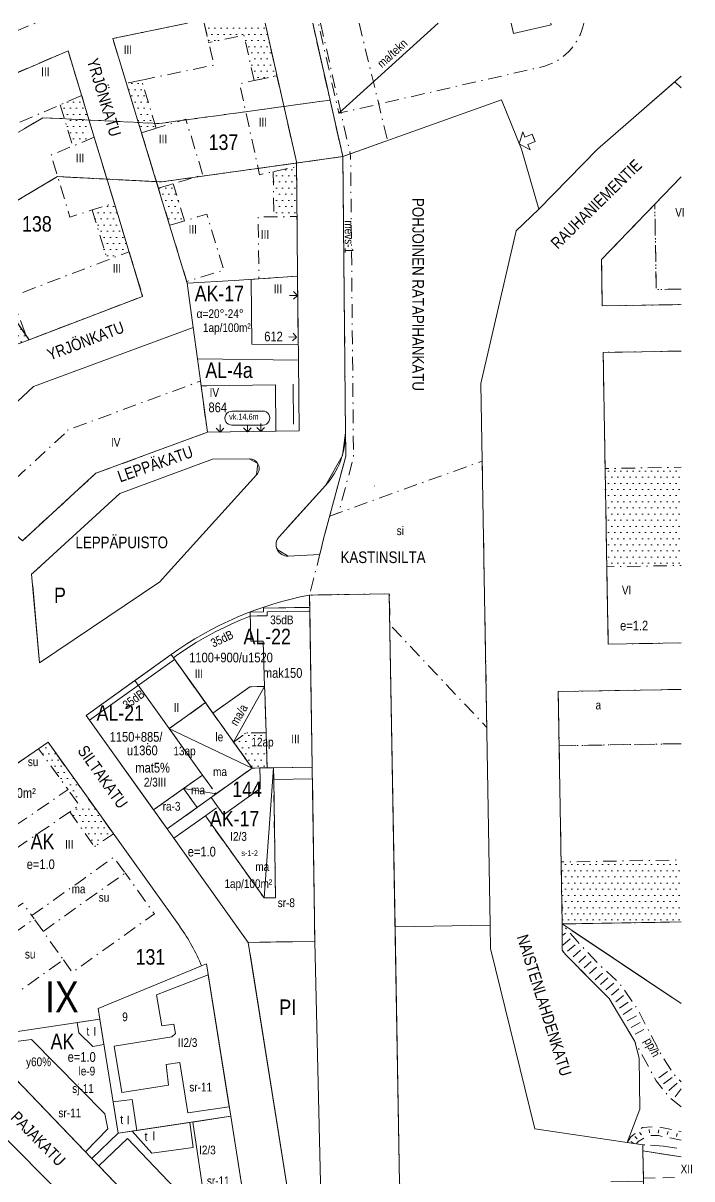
# Model space of a CAD drawing. Header units: metres. Extents: x 24485995 to 24488038, y 6819999 to 6822001.
# Drawn here: x 24487830.1 to 24488002.7, y 6821701.7 to 6822000 of the extents above; entities that cross this region are included whole.
import ezdxf

# ---------------------------------------------------------------- set-up
doc = ezdxf.new("R2010")
doc.units = ezdxf.units.M
for name, pattern in [('k10020', [0]), ('k10040', [10.3, 3.5, -1.5, 0.3, -1.5, 3.5]), ('k10050', [8, 3, -2, 3]), ('K10271', [0]), ('k10400', [0]), ('K10430', [0]), ('k10630.1', [0]), ('k10li0', [0]), ('k10rt0', [0]), ('k10vi1', [0])]:
    doc.linetypes.add(name, pattern=pattern)
for name, color, linetype, lineweight in [('AK_AsemakaavaTeksti_Kadun_puistonnimi', 7, 'Continuous', 0), ('AK_AsemakaavaTeksti_Kaupunginosan_nimi', 7, 'Continuous', 0), ('AK_AsemakaavaTeksti_Korttelinumero', 7, 'Continuous', 0), ('AK_AsemakaavaViiva_Kaupunginosan_raja', 7, 'Continuous', 0), ('AK_Kaavamerkinta_Kayttotarkoitusalue', 7, 'Continuous', 0), ('AK_KayttotarkoitusSymboliViiva_Liikennealueen_kuvio', 12, 'Continuous', 0), ('AK_KayttotarkoitusSymboliViiva_Rautatiealueen_kuvio', 14, 'Continuous', 0), ('AK_KayttotarkoitusSymboliViiva_Virkistysalueen_kuvio_murtoviiva', 7, 'Continuous', 0), ('AK_KayttotarkoitusViiva', 7, 'Continuous', 0), ('AK_LiikennointiSymboli_Ajoneuvoliittyma', 7, 'Continuous', 0), ('AK_LiikennointiTeksti_Autopaikkamerkinta_m2', 7, 'Continuous', 0), ('AK_LiikennointiViiva_Ajoneuvoliittymakielto', 7, 'Continuous', 0), ('AK_LiikennointiViiva_Polkuviivoitus', 7, 'Continuous', 0), ('AK_MaanalainenkViiva_Alueenosan_raja', 132, 'Continuous', 0), ('AK_MaanalainenkViiva_Liikennealueen_kuvio', 132, 'Continuous', 0), ('AK_MaanalainenkViiva_Ohj_Alueenosan_raja', 132, 'Continuous', 0), ('AK_MuuAsemakaavaTeksti_Alueenosan_kayttotarkoitus', 7, 'Continuous', 0), ('AK_MuuAsemakaavaTeksti_Erityismaarays', 7, 'Continuous', 0), ('AK_MuuAsemakaavaViiva_alueenosan_raja', 7, 'Continuous', 0), ('AK_MuuAsemakaavaViiva_Ohj_alueenosan_raja', 7, 'Continuous', 0), ('AK_Poistettava_merkintä', 7, 'Continuous', 0), ('AK_RakennusalaTeksti_Kerrosala_tai_luku', 7, 'Continuous', 0), ('AK_RakennusalaTeksti_Rakennusoikeus', 7, 'Continuous', 0), ('AK_RakennusalaTeksti_Tehokkuusluku', 7, 'Continuous', 0), ('AK_RakennusalaViiva_Maanalaisen_tilan_viiva', 7, 'Continuous', 0), ('AK_RakennusalaViiva_Rakennusalan_raja__I_', 7, 'Continuous', 0), ('AK_RakentaminenSymboli_Rajaan_kiinni_nuoli', 7, 'Continuous', 0), ('AK_RakentaminenTeksti_Kattokaltevuus', 7, 'Continuous', 0), ('AK_RakentaminenTeksti_Korkeusmerkinta', 7, 'Continuous', 0), ('AK_RakentaminenTeksti_Korkeusmerkinta_ja_soikio_ja_nuoli', 7, 'Continuous', 0), ('AK_RakentaminenViiva_dB_yms_aaltoviiva', 7, 'Continuous', 0), ('AK_Tontti_Sitova', 7, 'Continuous', 0), ('AK_Tonttinumero', 7, 'Continuous', 0), ('AK_YmparistoAlue_Istutettava_alue', 7, 'Continuous', 0), ('AK_YmparistoViiva_Istutettava_puurivi', 7, 'Continuous', 0)]:
    doc.layers.add(name, color=color, linetype=linetype, lineweight=lineweight)
doc.styles.add('ArialNarrow', font='ARIALN.TTF')

# ---------------------------------------------------------------- blocks, each defined once
blk = doc.blocks.new('K10620')
at = {"layer": 'AK_LiikennointiSymboli_Ajoneuvoliittyma', "color": 7, "linetype": 'Continuous', "lineweight": 13, "extrusion": (0, 0, -1), "flags": 128}
blk.add_lwpolyline([(0, 4), (-1, 4), (-1, 2), (-2.5, 2), (0, 0), (2.5, 2)], dxfattribs=at)
at = {"layer": 'AK_LiikennointiSymboli_Ajoneuvoliittyma', "color": 7, "linetype": 'Continuous', "lineweight": 13, "flags": 128}
for points in [[(0, 4), (-1, 4), (-1, 2), (-2.5, 2)], [(0, 0), (2.5, 2), (1, 2), (1, 4), (-1, 4), (-1, 2), (-2.5, 2), (0, 0)]]:
    blk.add_lwpolyline(points, dxfattribs=at)
blk = doc.blocks.new('NUOLI1')
at = {"layer": 'AK_RakentaminenSymboli_Rajaan_kiinni_nuoli', "color": 7, "linetype": 'Continuous', "lineweight": 0}
for p, q in [((0, 0), (-1, 1)), ((0, 2), (0, 0)), ((0, 0), (1, 1))]:
    blk.add_line(p, q, dxfattribs=at)

msp = doc.modelspace()

# ---------------------------------------------------------------- hatches: boundary and pattern name
at = {"layer": 'AK_YmparistoAlue_Istutettava_alue', "linetype": 'Continuous', "lineweight": 0}
h = msp.add_hatch(dxfattribs=at)
h.set_pattern_fill('DOTS', style=0)
h.paths.add_polyline_path([(24487824.25, 6822000), (24487824.95, 6821998.41), (24487825.06, 6821998.34), (24487825.18, 6821998.27), (24487825.28, 6821998.2), (24487825.4, 6821998.14), (24487825.51, 6821998.08), (24487825.64, 6821998.02), (24487825.75, 6821997.97), (24487825.88, 6821997.93), (24487826, 6821997.89), (24487826.13, 6821997.85), (24487826.26, 6821997.81), (24487826.38, 6821997.78), (24487826.51, 6821997.76), (24487826.64, 6821997.74), (24487826.77, 6821997.72), (24487826.9, 6821997.71), (24487827.03, 6821997.71), (24487827.16, 6821997.71), (24487827.3, 6821997.71), (24487827.43, 6821997.72), (24487827.55, 6821997.73), (24487827.68, 6821997.74), (24487827.82, 6821997.76), (24487827.94, 6821997.79), (24487828.07, 6821997.82), (24487828.2, 6821997.85), (24487828.32, 6821997.89), (24487833.27, 6822000)], flags=0)
h = msp.add_hatch(dxfattribs=at)
h.set_pattern_fill('DOTS', style=0)
h.paths.add_polyline_path([(24487892.57, 6822000), (24487876.9, 6822000), (24487878.03, 6821995), (24487883.44, 6821996.12), (24487887.13, 6821996.88), (24487889.78, 6821985.15), (24487895.64, 6821986.43), (24487893, 6821998.09)], flags=0)
h = msp.add_hatch(dxfattribs=at)
h.set_pattern_fill('DOTS', style=0)
h.paths.add_polyline_path([(24487860.72, 6821985.3), (24487856.78, 6821984.49), (24487859.64, 6821975.07), (24487860.67, 6821971.73), (24487862.08, 6821972.15), (24487864.5, 6821972.88), (24487863.47, 6821976.23)], flags=0)
h = msp.add_hatch(dxfattribs=at)
h.set_pattern_fill('DOTS', style=0)
h.paths.add_polyline_path([(24487840.74, 6821975.42), (24487842.73, 6821968.83), (24487842.91, 6821968.25), (24487848.48, 6821970.56), (24487845.24, 6821981.28), (24487839.69, 6821978.91)], flags=0)
h = msp.add_hatch(dxfattribs=at)
h.set_pattern_fill('DOTS', style=0)
h.paths.add_polyline_path([(24487894.76, 6821956.06), (24487894.81, 6821950.15), (24487894.81, 6821950.02), (24487900.81, 6821950.05), (24487900.81, 6821950.21), (24487900.75, 6821956.11), (24487900.69, 6821962.96), (24487894.91, 6821961.7), (24487894.7, 6821961.65)], flags=0)
h = msp.add_hatch(dxfattribs=at)
h.set_pattern_fill('DOTS', style=0)
h.paths.add_polyline_path([(24487866.11, 6821953.81), (24487867.95, 6821947.8), (24487869.31, 6821948.22), (24487871.77, 6821948.96), (24487869.94, 6821954.97), (24487868.86, 6821958.53), (24487866.42, 6821957.79), (24487865.03, 6821957.37)], flags=0)
h = msp.add_hatch(dxfattribs=at)
h.set_pattern_fill('DOTS', style=0)
h.paths.add_polyline_path([(24487854.55, 6821950.61), (24487853.65, 6821953.57), (24487847.93, 6821951.75), (24487848.81, 6821948.86), (24487851.74, 6821939.23), (24487851.87, 6821938.82), (24487857.49, 6821940.97)], flags=0)
h = msp.add_hatch(dxfattribs=at)
h.set_pattern_fill('DOTS', style=0)
h.paths.add_polyline_path([(24487812.04, 6821932.55), (24487813.07, 6821933.3), (24487819.41, 6821935.93), (24487821.76, 6821932.53), (24487823.6, 6821929.88), (24487824.62, 6821928.41), (24487830.91, 6821919.32), (24487827.09, 6821929.35), (24487827.37, 6821929.46), (24487829.43, 6821930.25), (24487825.88, 6821935.37), (24487823.52, 6821938.77), (24487822.66, 6821940.03), (24487821.76, 6821939.65), (24487817.99, 6821938.04), (24487817.12, 6821939.98), (24487805.76, 6821934.22), (24487807.02, 6821932.4), (24487803.08, 6821929.67), (24487804.7, 6821927.34), (24487810.7, 6821918.73), (24487813, 6821921.02), (24487821.27, 6821912.32), (24487813.92, 6821922.87), (24487808.8, 6821930.2)], flags=0)
h = msp.add_hatch(dxfattribs=at)
h.set_pattern_fill('DOTS', style=0)
h.paths.add_polyline_path([(24487822.9, 6821923.86), (24487827.8, 6821916.78), (24487831.65, 6821918.25), (24487830.91, 6821919.32), (24487824.62, 6821928.41), (24487823.6, 6821929.88)], flags=0)
h = msp.add_hatch(dxfattribs=at)
h.set_pattern_fill('DOTS', style=0)
h.paths.add_polyline_path([(24488000, 6821885.35), (24487980.36, 6821885.01), (24487980.71, 6821864.38), (24487980.8, 6821859.68), (24488000, 6821860.01)], flags=0)
h = msp.add_hatch(dxfattribs=at)
h.set_pattern_fill('DOTS', style=0)
h.paths.add_polyline_path([(24487889.9, 6821807.72), (24487891.26, 6821807.74), (24487892.76, 6821807.76), (24487893.09, 6821807.77), (24487892.82, 6821816.76), (24487887.71, 6821816.83), (24487884.45, 6821814.43), (24487889.26, 6821807.71)], flags=0)
h = msp.add_hatch(dxfattribs=at)
h.set_pattern_fill('DOTS', style=0)
h.paths.add_polyline_path([(24487844.63, 6821798.07), (24487842.15, 6821796.38), (24487848.56, 6821787.44), (24487850.83, 6821788.99), (24487853.43, 6821790.76), (24487847.03, 6821799.71), (24487844.13, 6821803.78), (24487836.56, 6821814.36), (24487834.13, 6821812.7), (24487841.71, 6821802.13), (24487843.98, 6821798.98)], flags=0)
h = msp.add_hatch(dxfattribs=at)
h.set_pattern_fill('DOTS', style=0)
h.paths.add_polyline_path([(24488000, 6821784), (24487969.01, 6821783.46), (24487969.29, 6821767.47), (24488000, 6821768)], flags=0)

# ---------------------------------------------------------------- linework, layer by layer
at = {"layer": 'AK_AsemakaavaViiva_Kaupunginosan_raja', "linetype": 'k10020', "lineweight": 9, "flags": 128}
for points in [[(24487963.24, 6821952), (24487978.4, 6821967.46), (24487998.35, 6821984.88), (24488000, 6821986.32)], [(24487926.14, 6821766.72), (24487950.7, 6821767.15), (24487948.28, 6821906.95), (24487957.37, 6821946.39), (24487963.24, 6821952)], [(24488000, 6821768), (24487969.29, 6821767.47)], [(24487905.38, 6821766.36), (24487905.43, 6821762.95)], [(24487907.22, 6821686.11), (24487905.43, 6821762.95)], [(24487855.42, 6821681.95), (24487821.77, 6821715.95)]]:
    msp.add_lwpolyline(points, dxfattribs=at)
at = {"layer": 'AK_AsemakaavaViiva_Kaupunginosan_raja', "linetype": 'k10020', "lineweight": 9, "elevation": 0, "flags": 128}
msp.add_lwpolyline([(24488000, 6821983.29), (24487998.35, 6821984.88)], dxfattribs=at)
at = {"layer": 'AK_KayttotarkoitusSymboliViiva_Liikennealueen_kuvio', "linetype": 'k10li0', "lineweight": 9, "flags": 128}
for points in [[(24487904.87, 6822000), (24487912.66, 6821965.55), (24487953.6, 6821980.17), (24487958.77, 6821967.43), (24487963.24, 6821952)], [(24487963.24, 6821952), (24487978.4, 6821967.46), (24487988.38, 6821976.17), (24488000, 6821986.32)]]:
    msp.add_lwpolyline(points, dxfattribs=at)
at = {"layer": 'AK_KayttotarkoitusSymboliViiva_Rautatiealueen_kuvio', "linetype": 'k10rt0', "lineweight": 9, "flags": 128}
msp.add_lwpolyline([(24487924.65, 6821852.72), (24487904.08, 6821852.36), (24487904.75, 6821807.94), (24487905.43, 6821762.95), (24487907.22, 6821686.11), (24487913.98, 6821671.39), (24487914.74, 6821645.33), (24487910.69, 6821634.89), (24487910.5, 6821632.81), (24487910.2, 6821627.33), (24487899.47, 6821621.94), (24487897.49, 6821624.77), (24487893.47, 6821630.7), (24487884.76, 6821641.68), (24487880.29, 6821647.16), (24487879.18, 6821648.21), (24487876.71, 6821650.24), (24487873.05, 6821653.85), (24487855.42, 6821681.95), (24487821.77, 6821715.95), (24487818.53, 6821719.23), (24487799.77, 6821735.35), (24487767.87, 6821767.05), (24487755.21, 6821781.92), (24487754.16, 6821783.16), (24487739.41, 6821800.47), (24487696.35, 6821848.58), (24487683.58, 6821858.14), (24487654.74, 6821879.75), (24487650.71, 6821881.86), (24487621.02, 6821897.37), (24487600.39, 6821873.18), (24487598.11, 6821864.48), (24487613.69, 6821859.04), (24487616.27, 6821858.14), (24487640.07, 6821849.84), (24487682.44, 6821818.05), (24487715.8, 6821790.93), (24487738.08, 6821771.24), (24487753.33, 6821757.47), (24487770.94, 6821740.4), (24487787.91, 6821723.12), (24487795.89, 6821708.09), (24487807.57, 6821689.16), (24487820.97, 6821667.44), (24487821.77, 6821666.31), (24487824.34, 6821662.66), (24487840.73, 6821638.27), (24487845.6, 6821631.03), (24487845.64, 6821630.99), (24487848.94, 6821626.06), (24487850.46, 6821623.79), (24487879.54, 6821578.15), (24487879.7, 6821577.89), (24487895.62, 6821530.8), (24487899.67, 6821517.41), (24487905.99, 6821518.38), (24487910.8, 6821488.8), (24487916.5, 6821436.79), (24487916.47, 6821432.33), (24487916.56, 6821420.22), (24487916.7, 6821418.22), (24487918.15, 6821397.31), (24487972.15, 6821398.29), (24487971.73, 6821400.07), (24487964.68, 6821452.65), (24487958.79, 6821526.97), (24487942.49, 6821632.63), (24487937.28, 6821689.55), (24487936.76, 6821689.74), (24487929.62, 6821696.06), (24487927.3, 6821700.49), (24487924.65, 6821852.72)], dxfattribs=at)
at = {"layer": 'AK_KayttotarkoitusSymboliViiva_Virkistysalueen_kuvio_murtoviiva', "linetype": 'k10vi1', "lineweight": 9, "flags": 128}
for points in [[(24487895.74, 6821864.45), (24487895.7, 6821864.14), (24487898.52, 6821862.4), (24487898.57, 6821862.41), (24487906.69, 6821862.82), (24487907.7, 6821866.87), (24487913.41, 6821888.21), (24487913.35, 6821894.28), (24487912.53, 6821888.41), (24487908.18, 6821880.66), (24487898.2, 6821869.64)], [(24487832.6, 6821854.74), (24487834.37, 6821834.85), (24487865.39, 6821855.74), (24487867.57, 6821858.15), (24487890.4, 6821883.37), (24487890.68, 6821886.36), (24487888.51, 6821887.55), (24487878.98, 6821887.42), (24487855.11, 6821878.62), (24487832.78, 6821858.15), (24487834.54, 6821859.76)], [(24487997, 6821767.95), (24487972.29, 6821767.52)], [(24487969.28, 6821764.47), (24487969.27, 6821760.71), (24487970.14, 6821759.57), (24487977.02, 6821752.57), (24487981.43, 6821748.23), (24487988.02, 6821737.15), (24487989.13, 6821732.84), (24487989.29, 6821719.66), (24487986.02, 6821711.08), (24487990.08, 6821710.47), (24487990.11, 6821708.88), (24487997.03, 6821707.82)], [(24487971.78, 6821765.8), (24487997.51, 6821748.6)], [(24487997.51, 6821748.6), (24487973.63, 6821764.57), (24487971.78, 6821765.8)], [(24487888.7, 6821759.76), (24487901.31, 6821680.53), (24487907.22, 6821686.11), (24487905.43, 6821762.95), (24487891.22, 6821762.76)]]:
    msp.add_lwpolyline(points, dxfattribs=at)
at = {"layer": 'AK_KayttotarkoitusViiva', "linetype": 'Continuous', "lineweight": 20, "flags": 128}
for points in [[(24487872.49, 6821932.86), (24487866.12, 6821953.81), (24487859.65, 6821975.07), (24487853.27, 6821996.02), (24487872.57, 6822000)], [(24487892.57, 6822000), (24487900.68, 6821964.16), (24487900.75, 6821956.12), (24487900.96, 6821934.72)], [(24487904.87, 6822000), (24487912.66, 6821965.55)], [(24487767.43, 6821951.36), (24487750.95, 6821936.49), (24487766.99, 6821922.13), (24487783.62, 6821907.23), (24487800.26, 6821892.34), (24487821.27, 6821912.32), (24487808.8, 6821930.2), (24487813.07, 6821933.3), (24487819.41, 6821935.93), (24487821.77, 6821932.53), (24487831.65, 6821918.25), (24487846.32, 6821923.86), (24487860.98, 6821929.47), (24487854.55, 6821950.61), (24487848.48, 6821970.56), (24487841.71, 6821992.82), (24487821.76, 6821984.28), (24487787.77, 6821969.71)], [(24487963.24, 6821952), (24487978.4, 6821967.46), (24487998.35, 6821984.88), (24488000, 6821986.32)], [(24487912.66, 6821965.55), (24487953.6, 6821980.17), (24487958.77, 6821967.43), (24487963.24, 6821952)], [(24487912.66, 6821965.55), (24487913.35, 6821894.14)], [(24488000, 6821960.3), (24487979.42, 6821939), (24487979.63, 6821927), (24487979.63, 6821927)], [(24487948.28, 6821906.95), (24487957.37, 6821946.39), (24487963.24, 6821952)], [(24487872.49, 6821932.86), (24487884.6, 6821933.54), (24487900.96, 6821934.72)], [(24487900.96, 6821934.72), (24487901.17, 6821913.02)], [(24487874.03, 6821921.46), (24487872.49, 6821932.86)], [(24488000, 6821927.35), (24487979.63, 6821927)], [(24487874.03, 6821921.46), (24487832.78, 6821906.18), (24487821.77, 6821895.96), (24487809.48, 6821884.54), (24487821.77, 6821873.63), (24487829.93, 6821866.38), (24487848.92, 6821883.79), (24487877.68, 6821894.4)], [(24487875.12, 6821913.34), (24487874.03, 6821921.46)], [(24487877.68, 6821894.4), (24487875.12, 6821913.34)], [(24487901.17, 6821913.02), (24487875.12, 6821913.34)], [(24488000, 6821915.35), (24487979.84, 6821915)], [(24487979.84, 6821915), (24487980.71, 6821864.38), (24487980.82, 6821858.15), (24487981.14, 6821839.68)], [(24487901.17, 6821913.02), (24487901.35, 6821894.72), (24487877.68, 6821894.4)], [(24487950.7, 6821767.15), (24487948.28, 6821906.95)], [(24487913.35, 6821894.14), (24487913.41, 6821888.21), (24487907.7, 6821866.87), (24487906.69, 6821862.82)], [(24487890.4, 6821883.37), (24487867.57, 6821858.15), (24487865.39, 6821855.74), (24487834.37, 6821834.85), (24487832.33, 6821857.73), (24487832.78, 6821858.15), (24487855.11, 6821878.62), (24487878.98, 6821887.42), (24487888.51, 6821887.55)], [(24487873.05, 6821653.85), (24487855.42, 6821681.95), (24487821.77, 6821715.95), (24487818.53, 6821719.23), (24487799.77, 6821735.35), (24487767.87, 6821767.05), (24487755.21, 6821781.92), (24487754.16, 6821783.16), (24487739.41, 6821800.47), (24487696.35, 6821848.58), (24487683.58, 6821858.14), (24487654.74, 6821879.75), (24487650.71, 6821881.86)], [(24487896.19, 6821867.42), (24487908.18, 6821880.66)], [(24487906.69, 6821862.82), (24487898.57, 6821862.41)], [(24487904.08, 6821852.36), (24487924.65, 6821852.72), (24487926.14, 6821766.72), (24487927.3, 6821700.49)], [(24487904.08, 6821852.36), (24487904.75, 6821807.94)], [(24487981.14, 6821839.68), (24488000, 6821840.01)], [(24487867.29, 6821792.01), (24487846.36, 6821821.29), (24487868.32, 6821836.99)], [(24487868.32, 6821836.99), (24487889.26, 6821807.71)], [(24487969.29, 6821767.47), (24487968.25, 6821827.46), (24488000, 6821828.01)], [(24487812.23, 6821797.75), (24487821.77, 6821804.26), (24487836.56, 6821814.36), (24487856.35, 6821786.68), (24487870.62, 6821766.72)], [(24487867.29, 6821792.01), (24487889.26, 6821807.71)], [(24487889.26, 6821807.71), (24487904.75, 6821807.94)], [(24487904.75, 6821807.94), (24487905.43, 6821762.95)], [(24487888.22, 6821762.72), (24487867.29, 6821792.01)], [(24487969.29, 6821767.47), (24487969.27, 6821760.71), (24487970.14, 6821759.57), (24487977.02, 6821752.57), (24487981.43, 6821748.23), (24487988.02, 6821737.15), (24487989.13, 6821732.84), (24487989.29, 6821719.66), (24487986.02, 6821711.08), (24487962.24, 6821714.61), (24487950.8, 6821761.16), (24487950.7, 6821767.15)], [(24487969.29, 6821767.47), (24488000, 6821768)], [(24487973.63, 6821764.57), (24487969.29, 6821767.47)], [(24488000, 6821746.94), (24487973.63, 6821764.57)], [(24487905.43, 6821762.95), (24487888.22, 6821762.72)], [(24487888.22, 6821762.72), (24487901.31, 6821680.53)], [(24487905.43, 6821762.95), (24487907.22, 6821686.11)], [(24487876.2, 6821756.62), (24487877.46, 6821757.14), (24487883.73, 6821717.81), (24487888.76, 6821686.2), (24487877.82, 6821675.7), (24487847.82, 6821706.95), (24487821.77, 6821734.07), (24487820.89, 6821734.98), (24487818.57, 6821738.24)], [(24487818.57, 6821738.24), (24487821.77, 6821738.71), (24487849.95, 6821742.88), (24487849.5, 6821745.65), (24487876.2, 6821756.62)], [(24487990.08, 6821710.47), (24487986.02, 6821711.08)], [(24487990.11, 6821708.88), (24487990.08, 6821710.47)], [(24488000, 6821707.36), (24487990.11, 6821708.88), (24487990.26, 6821701.07), (24487981.8, 6821700.9)]]:
    msp.add_lwpolyline(points, dxfattribs=at)
at = {"layer": 'AK_KayttotarkoitusViiva', "linetype": 'Continuous', "lineweight": 20}
for centre, radius, start, end in [((24487893.35, 6821894.08), 20, 317.85, 0.1678), ((24487888.55, 6821885.05), 2.5, 317.8611, 90.7601), ((24487898.42, 6821865.4), 3, 137.8668, 272.8965), ((24487920.91, 6821763.93), 90.02, 100.77, 125.7414), ((24487829.88, 6821737.62), 50.06, 22.3082, 35.5457)]:
    msp.add_arc(centre, radius, start, end, dxfattribs=at)
at = {"layer": 'AK_LiikennointiViiva_Ajoneuvoliittymakielto', "linetype": 'k10630.1', "lineweight": 5, "flags": 128}
for points in [[(24487979.42, 6821939), (24488000, 6821960.3)], [(24487979.63, 6821927), (24487979.42, 6821939)], [(24487980.71, 6821864.38), (24487979.84, 6821915)], [(24487980.82, 6821858.15), (24487980.71, 6821864.38)], [(24487981.14, 6821839.68), (24487980.82, 6821858.15)]]:
    msp.add_lwpolyline(points, dxfattribs=at)
at = {"layer": 'AK_LiikennointiViiva_Polkuviivoitus', "linetype": 'Continuous', "lineweight": 0, "flags": 128}
for points in [[(24487970.09, 6821765.12), (24487969.46, 6821764.57)], [(24487971.36, 6821763.62), (24487969.43, 6821761.95)], [(24487972.59, 6821762.11), (24487970.68, 6821760.42)], [(24487973.96, 6821760.67), (24487972.13, 6821758.97)], [(24487975.34, 6821759.23), (24487973.53, 6821757.54)], [(24487974.93, 6821756.12), (24487976.72, 6821757.78)], [(24487976.34, 6821754.69), (24487978.1, 6821756.33)], [(24487979.64, 6821754.8), (24487977.78, 6821753.05)], [(24487981.09, 6821753.53), (24487979.2, 6821751.81)], [(24487982.58, 6821752.17), (24487980.55, 6821750.49)], [(24487983.92, 6821750.68), (24487981.98, 6821749.08)], [(24487983.09, 6821747.4), (24487985.07, 6821749.04)], [(24487984.1, 6821745.69), (24487986.29, 6821747.24)], [(24487987.34, 6821745.68), (24487985.03, 6821744.1)], [(24487988.45, 6821743.76), (24487986.02, 6821742.47)], [(24487989.38, 6821741.99), (24487987.05, 6821740.75)], [(24487988.07, 6821739.03), (24487990.31, 6821740.22)], [(24487994.23, 6821727.73), (24487996.47, 6821729.35)], [(24487997.65, 6821727.86), (24487995.41, 6821726.24)], [(24487998.41, 6821722.83), (24488000, 6821724.9)], [(24487989.74, 6821713.01), (24487989.22, 6821713.65)], [(24487991.77, 6821713.58), (24487991.7, 6821714.4)], [(24487994.03, 6821713.49), (24487994.2, 6821714.3)], [(24487996.41, 6821713.09), (24487996.59, 6821713.89)], [(24487998.76, 6821712.57), (24487998.92, 6821713.38)], [(24487988.6, 6821711.99), (24487988.04, 6821712.58)]]:
    msp.add_lwpolyline(points, dxfattribs=at)
at = {"layer": 'AK_LiikennointiViiva_Polkuviivoitus', "linetype": 'Continuous', "lineweight": 0, "elevation": 0, "flags": 128}
for points in [[(24487998.92, 6821726.4), (24487996.82, 6821724.48)], [(24487987.7, 6821710.81), (24487987.04, 6821711.29)]]:
    msp.add_lwpolyline(points, dxfattribs=at)
at = {"layer": 'AK_MaanalainenkViiva_Alueenosan_raja', "linetype": 'k10040', "lineweight": 5, "flags": 128}
msp.add_lwpolyline([(24487904.87, 6822000), (24487912.66, 6821965.55), (24487865.91, 6821959.02), (24487839.01, 6821960.38), (24487795.63, 6821934.66), (24487733.23, 6821897.55), (24487490.51, 6821748.59), (24487460.38, 6821729.37), (24487429.64, 6821710.44), (24487387.98, 6821686.57), (24487345.7, 6821664.47), (24487302.61, 6821644.03), (24487279.84, 6821634.25), (24487264.67, 6821627.98), (24487270.52, 6821613.25), (24487232.97, 6821598.36), (24487181.75, 6821580.35), (24487129.78, 6821564.57), (24487077.19, 6821551.06), (24487055.55, 6821546.21), (24487022.13, 6821539.73), (24487007.31, 6821528.53), (24486995.34, 6821519.49), (24486983.34, 6821510.49), (24486970.66, 6821502.47), (24486957.2, 6821495.86), (24486943.1, 6821490.75), (24486928.63, 6821486.77), (24486923.49, 6821486), (24486908.85, 6821483.8), (24486903.42, 6821482.99), (24486900.75, 6821482.59), (24486891.59, 6821484.39), (24486877.62, 6821489.86), (24486864.68, 6821497.44), (24486853.08, 6821506.95), (24486732.66, 6821483.59), (24486723.17, 6821482.65), (24486713.64, 6821482.36), (24486704.11, 6821482.74), (24486694.63, 6821483.78), (24486685.24, 6821485.47), (24486671.58, 6821487.44), (24486657.81, 6821486.43), (24486560.8, 6821470.08), (24486112.2, 6821386.78), (24486064.09, 6821378.83), (24486015.55, 6821372.78), (24486000, 6821371.46)], dxfattribs=at)
at = {"layer": 'AK_MaanalainenkViiva_Liikennealueen_kuvio', "linetype": 'k10li0', "lineweight": 5, "flags": 128}
msp.add_lwpolyline([(24486000, 6821371.46), (24486015.55, 6821372.78), (24486064.09, 6821378.83), (24486112.2, 6821386.78), (24486560.8, 6821470.08), (24486657.81, 6821486.43), (24486671.58, 6821487.44), (24486685.24, 6821485.47), (24486694.63, 6821483.78), (24486704.11, 6821482.74), (24486713.64, 6821482.36), (24486723.17, 6821482.65), (24486732.66, 6821483.59), (24486853.08, 6821506.95), (24486864.68, 6821497.44), (24486877.62, 6821489.86), (24486891.59, 6821484.39), (24486900.75, 6821482.59), (24486903.42, 6821482.99), (24486908.85, 6821483.8), (24486923.49, 6821486), (24486928.63, 6821486.77), (24486943.1, 6821490.75), (24486957.2, 6821495.86), (24486970.66, 6821502.47), (24486983.34, 6821510.49), (24486995.34, 6821519.49), (24487007.31, 6821528.53), (24487022.13, 6821539.73), (24487055.55, 6821546.21), (24487077.19, 6821551.06), (24487129.78, 6821564.57), (24487181.75, 6821580.35), (24487232.97, 6821598.36), (24487270.52, 6821613.25), (24487264.67, 6821627.98), (24487279.84, 6821634.25), (24487302.61, 6821644.03), (24487345.7, 6821664.47), (24487387.98, 6821686.57), (24487429.64, 6821710.44), (24487460.38, 6821729.37), (24487490.51, 6821748.59), (24487733.23, 6821897.55), (24487795.63, 6821934.66), (24487839.01, 6821960.38), (24487865.91, 6821959.02), (24487912.66, 6821965.55), (24487904.87, 6822000)], dxfattribs=at)
at = {"layer": 'AK_MaanalainenkViiva_Ohj_Alueenosan_raja', "linetype": 'k10050', "lineweight": 5, "flags": 128}
for points in [[(24487904.87, 6822000), (24487909.36, 6821980.14), (24487865.26, 6821974.07), (24487835.25, 6821975.59), (24487787.97, 6821947.56), (24487725.47, 6821910.38), (24487482.55, 6821761.31), (24487452.41, 6821742.08), (24487421.97, 6821723.34), (24487380.77, 6821699.73), (24487339.01, 6821677.9), (24487296.43, 6821657.7), (24487274.02, 6821648.07), (24487241.89, 6821634.81), (24487209.39, 6821622.46), (24487176.55, 6821611.05), (24487143.41, 6821600.58), (24487112.33, 6821592.06), (24487081.26, 6821583.54), (24487052.48, 6821576.81), (24487018.02, 6821570.34), (24486849.52, 6821538.95), (24486695.51, 6821510.35), (24486558.06, 6821484.83), (24486109.6, 6821401.56), (24486061.93, 6821393.68), (24486013.99, 6821387.7), (24486000, 6821386.51)], [(24486903.42, 6821482.99), (24486908.85, 6821483.8), (24486923.49, 6821486), (24486928.63, 6821486.77), (24486943.1, 6821490.75), (24486957.2, 6821495.86), (24486970.66, 6821502.47), (24486983.34, 6821510.49), (24486995.34, 6821519.49), (24487007.31, 6821528.53), (24487022.13, 6821539.73), (24487055.55, 6821546.21), (24487077.19, 6821551.06), (24487129.78, 6821564.57), (24487181.75, 6821580.35), (24487232.97, 6821598.36), (24487270.52, 6821613.25), (24487264.67, 6821627.98), (24487279.84, 6821634.25), (24487302.61, 6821644.03), (24487345.7, 6821664.47), (24487387.98, 6821686.57), (24487429.64, 6821710.44), (24487460.38, 6821729.37), (24487490.51, 6821748.59), (24487733.23, 6821897.55), (24487795.63, 6821934.66), (24487839.01, 6821960.38), (24487865.91, 6821959.02), (24487912.66, 6821965.55), (24487909.36, 6821980.14), (24487865.26, 6821974.07), (24487835.25, 6821975.59), (24487787.97, 6821947.56), (24487725.47, 6821910.38), (24487482.55, 6821761.31), (24487452.41, 6821742.08), (24487421.97, 6821723.34), (24487380.77, 6821699.73), (24487339.01, 6821677.9), (24487296.43, 6821657.7), (24487274.02, 6821648.07), (24487241.89, 6821634.81), (24487209.39, 6821622.46), (24487176.55, 6821611.05), (24487143.41, 6821600.58), (24487112.33, 6821592.06), (24487081.26, 6821583.54), (24487052.48, 6821576.81), (24487018.02, 6821570.34), (24486849.52, 6821538.95), (24486695.51, 6821510.35), (24486558.06, 6821484.83), (24486109.6, 6821401.56), (24486061.93, 6821393.68), (24486013.99, 6821387.7), (24486000, 6821386.51)]]:
    msp.add_lwpolyline(points, dxfattribs=at)
at = {"layer": 'AK_MuuAsemakaavaViiva_alueenosan_raja', "linetype": 'k10040', "lineweight": 5, "flags": 128}
for points in [[(24487828.32, 6821997.89), (24487833.27, 6822000)], [(24487872.57, 6822000), (24487853.27, 6821996.02), (24487856.78, 6821984.49), (24487860.72, 6821985.3)], [(24487860.72, 6821985.3), (24487861.6, 6821985.48), (24487879.36, 6821989.15), (24487878.48, 6821993), (24487878.03, 6821995), (24487876.89, 6822000)], [(24487876.89, 6822000), (24487878.03, 6821995)], [(24487892.57, 6822000), (24487893, 6821998.09), (24487895.64, 6821986.43)], [(24487916.86, 6822000), (24487924.18, 6821969.66), (24487912.66, 6821965.55), (24487904.87, 6822000)], [(24487906.92, 6822000), (24487914.56, 6821966.23), (24487912.66, 6821965.55), (24487904.87, 6822000)], [(24487889.78, 6821985.15), (24487887.13, 6821996.88), (24487883.44, 6821996.12), (24487878.03, 6821995)], [(24487821.76, 6821984.28), (24487841.71, 6821992.82), (24487845.24, 6821981.28), (24487821.76, 6821971.22)], [(24487860.72, 6821985.3), (24487856.78, 6821984.49)], [(24487864.49, 6821972.88), (24487863.47, 6821976.23), (24487860.72, 6821985.3)], [(24487894.91, 6821961.7), (24487900.69, 6821962.97), (24487900.67, 6821964.16), (24487895.64, 6821986.43), (24487889.78, 6821985.15), (24487886.02, 6821984.32), (24487891.16, 6821960.88), (24487894.7, 6821961.66), (24487894.91, 6821961.7)], [(24487889.78, 6821985.15), (24487895.64, 6821986.43)], [(24487860.66, 6821971.72), (24487859.65, 6821975.07), (24487856.78, 6821984.49)], [(24487839.69, 6821978.9), (24487840.74, 6821975.42), (24487842.74, 6821968.82), (24487842.91, 6821968.25)], [(24487845.24, 6821981.28), (24487848.48, 6821970.56)], [(24487860.66, 6821971.72), (24487865.03, 6821957.37), (24487866.42, 6821957.79), (24487868.86, 6821958.53), (24487872.26, 6821959.56), (24487876.52, 6821960.84), (24487872.15, 6821975.19), (24487867.92, 6821973.91), (24487864.49, 6821972.88), (24487862.08, 6821972.15), (24487860.66, 6821971.72)], [(24487860.66, 6821971.72), (24487862.08, 6821972.15), (24487864.49, 6821972.88)], [(24487848.48, 6821970.56), (24487842.91, 6821968.25), (24487837.34, 6821965.95), (24487842.21, 6821949.94), (24487847.93, 6821951.76), (24487853.65, 6821953.57), (24487848.48, 6821970.56)], [(24487848.48, 6821970.56), (24487853.65, 6821953.57)], [(24487865.03, 6821957.37), (24487860.66, 6821971.72)], [(24487912.66, 6821965.55), (24487914.56, 6821966.23), (24487914.66, 6821965.78), (24487915.41, 6821887.95), (24487911.57, 6821873.58), (24487909.27, 6821872.75), (24487913.41, 6821888.21), (24487912.66, 6821965.55)], [(24487894.7, 6821961.66), (24487894.75, 6821956.06), (24487894.81, 6821950.15), (24487894.81, 6821950.02)], [(24487900.69, 6821962.97), (24487900.75, 6821956.12), (24487900.81, 6821950.21), (24487900.81, 6821950.06)], [(24487865.03, 6821957.37), (24487866.42, 6821957.79), (24487868.86, 6821958.53)], [(24487871.77, 6821948.96), (24487869.94, 6821954.97), (24487868.86, 6821958.53)], [(24488000, 6821960.3), (24487993.17, 6821953.23), (24487993.23, 6821949.74), (24487993.42, 6821939.24), (24487993.56, 6821931.24), (24488000, 6821931.35)], [(24487867.94, 6821947.81), (24487866.12, 6821953.81), (24487865.03, 6821957.37)], [(24487853.65, 6821953.57), (24487854.55, 6821950.61), (24487857.48, 6821940.97)], [(24488000, 6821931.35), (24487993.56, 6821931.24), (24487993.42, 6821939.24), (24487993.23, 6821949.74), (24487993.17, 6821953.23), (24487979.42, 6821939), (24487979.63, 6821927), (24488000, 6821927.35)], [(24487847.93, 6821951.76), (24487848.81, 6821948.87), (24487851.74, 6821939.23), (24487851.86, 6821938.82)], [(24487869.31, 6821948.22), (24487867.94, 6821947.81), (24487872.35, 6821933.32), (24487873.52, 6821933.67), (24487880.64, 6821935.82), (24487881.92, 6821936.21), (24487877.51, 6821950.7), (24487875.15, 6821949.98), (24487871.77, 6821948.96), (24487869.31, 6821948.22)], [(24487867.94, 6821947.81), (24487869.31, 6821948.22), (24487871.77, 6821948.96)], [(24487900.96, 6821934.72), (24487900.81, 6821950.06), (24487894.81, 6821950.02), (24487890.81, 6821949.99), (24487890.96, 6821934.62), (24487890.97, 6821933.98), (24487900.96, 6821934.72)], [(24487827.36, 6821929.46), (24487827.09, 6821929.35), (24487830.91, 6821919.32), (24487831.65, 6821918.25), (24487846.32, 6821923.86), (24487860.98, 6821929.47), (24487857.48, 6821940.97), (24487851.86, 6821938.82), (24487842.03, 6821935.07), (24487829.43, 6821930.25), (24487827.36, 6821929.46)], [(24487857.48, 6821940.97), (24487860.98, 6821929.47), (24487846.32, 6821923.86), (24487831.65, 6821918.25)], [(24487830.91, 6821919.32), (24487824.62, 6821928.41)], [(24487831.65, 6821918.25), (24487830.91, 6821919.32)], [(24487831.65, 6821918.25), (24487827.8, 6821916.78)], [(24488000, 6821915.35), (24487979.84, 6821915), (24487980.36, 6821885.01), (24488000, 6821885.35)], [(24487823.19, 6821877.84), (24487841.26, 6821894.41), (24487841.03, 6821894.74), (24487875.9, 6821907.6), (24487877.68, 6821894.4), (24487848.92, 6821883.79), (24487829.93, 6821866.38), (24487821.9, 6821873.51)], [(24487909.27, 6821872.75), (24487948.63, 6821886.95), (24487949.82, 6821818.15), (24487924.79, 6821844.72), (24487924.65, 6821852.72), (24487904.08, 6821852.36), (24487907.7, 6821866.87), (24487909.27, 6821872.75)], [(24487980.71, 6821864.38), (24487980.36, 6821885.01)], [(24487980.8, 6821859.68), (24487980.71, 6821864.38)], [(24487980.82, 6821858.09), (24487980.8, 6821859.68), (24488000, 6821860.01)], [(24487980.81, 6821858.88), (24487981.14, 6821839.68), (24488000, 6821840.01)], [(24487868.32, 6821836.99), (24487874.41, 6821828.48), (24487877.19, 6821824.59)], [(24487879.12, 6821821.89), (24487883.88, 6821825.29), (24487888.64, 6821828.7), (24487892.46, 6821828.76), (24487892.66, 6821822.16), (24487892.83, 6821816.76), (24487887.71, 6821816.83), (24487884.45, 6821814.43), (24487879.12, 6821821.89)], [(24488000, 6821828.01), (24487968.25, 6821827.46)], [(24487968.25, 6821827.46), (24487968.49, 6821813.46), (24488000, 6821814)], [(24487867.83, 6821817.9), (24487872.12, 6821811.9), (24487876.41, 6821805.9), (24487879.9, 6821801.02), (24487884.78, 6821804.51), (24487889.26, 6821807.71), (24487884.45, 6821814.43), (24487879.12, 6821821.89), (24487877.19, 6821824.59), (24487867.83, 6821817.9)], [(24487877.19, 6821824.59), (24487879.12, 6821821.89)], [(24487889.26, 6821807.71), (24487884.45, 6821814.43), (24487887.71, 6821816.83), (24487892.83, 6821816.76), (24487893.1, 6821807.77), (24487889.26, 6821807.71)], [(24487892.83, 6821816.76), (24487893.1, 6821807.77)], [(24487821.77, 6821804.26), (24487834.13, 6821812.7), (24487841.71, 6821802.14), (24487821.77, 6821788.52)], [(24487834.13, 6821812.7), (24487836.56, 6821814.36), (24487844.12, 6821803.78), (24487847.03, 6821799.72), (24487853.43, 6821790.77)], [(24487884.45, 6821814.43), (24487889.26, 6821807.71)], [(24488000, 6821814), (24487968.49, 6821813.46)], [(24487968.49, 6821813.46), (24487969.01, 6821783.47), (24488000, 6821784)], [(24487871.53, 6821802.41), (24487875.02, 6821797.53), (24487878.68, 6821800.15), (24487879.9, 6821801.02), (24487876.41, 6821805.9), (24487873.36, 6821803.72), (24487871.53, 6821802.41)], [(24487877.17, 6821795.38), (24487880.42, 6821797.71), (24487881.88, 6821795.67), (24487891.34, 6821802.43), (24487891.26, 6821807.74), (24487894.76, 6821807.79), (24487894.8, 6821804.79), (24487895.03, 6821789.51), (24487895.26, 6821774.22), (24487892.33, 6821774.18), (24487884.75, 6821784.78), (24487877.17, 6821795.38)], [(24487879.9, 6821801.02), (24487880.31, 6821801.31), (24487889.26, 6821807.71)], [(24487894.76, 6821807.79), (24487893.1, 6821807.77)], [(24487894.76, 6821807.79), (24487894.8, 6821804.79)], [(24487822.7, 6821783.11), (24487842.15, 6821796.38), (24487844.63, 6821798.08), (24487841.71, 6821802.14)], [(24487871.53, 6821802.41), (24487863.8, 6821796.89)], [(24487875.02, 6821797.53), (24487871.53, 6821802.41)], [(24487878.68, 6821800.15), (24487879.9, 6821801.02)], [(24487878.68, 6821800.15), (24487880.42, 6821797.71)], [(24487867.29, 6821792.01), (24487863.8, 6821796.89)], [(24487875.02, 6821797.53), (24487867.29, 6821792.01)], [(24487842.15, 6821796.38), (24487848.56, 6821787.44), (24487850.83, 6821788.99), (24487853.43, 6821790.77)], [(24487832.36, 6821769.61), (24487845.76, 6821779.14), (24487853.54, 6821784.68), (24487856.45, 6821780.62)], [(24488000, 6821768), (24487969.29, 6821767.47), (24487969.01, 6821783.47)], [(24487835.27, 6821765.54), (24487856.45, 6821780.62)], [(24487840.51, 6821758.22), (24487842.83, 6821754.97), (24487864.02, 6821770.05), (24487856.45, 6821780.62)], [(24487821.77, 6821766.97), (24487825.44, 6821769.59), (24487830.03, 6821772.86), (24487832.36, 6821769.61)], [(24487822.17, 6821761.11), (24487832.94, 6821768.8), (24487840.51, 6821758.22), (24487821.77, 6821744.87)], [(24487832.36, 6821769.61), (24487832.94, 6821768.8)], [(24488000, 6821720.22), (24487996.94, 6821722.75), (24487993.53, 6821726.93), (24487988.02, 6821737.15), (24487981.43, 6821748.23), (24487977.02, 6821752.57), (24487970.14, 6821759.57), (24487969.27, 6821760.71), (24487969.29, 6821767.47), (24487973.19, 6821762.94), (24487979.26, 6821756.56), (24487983.54, 6821752.64), (24487984.9, 6821751.09), (24487988.7, 6821745.42), (24487995.2, 6821733.07), (24487998.44, 6821728.18), (24488000, 6821726.72)], [(24488000, 6821707.36), (24487990.11, 6821708.88), (24487990.08, 6821710.47), (24487995.42, 6821710.09)], [(24487995.42, 6821710.09), (24488000, 6821709.39)]]:
    msp.add_lwpolyline(points, dxfattribs=at)
msp.add_lwpolyline([(24487974.85, 6822000, -0.294804), (24487963.8, 6821988.65), (24487911.64, 6821976.76), (24487906.34, 6822000)], format="xyb", dxfattribs=at)
at = {"layer": 'AK_MuuAsemakaavaViiva_Ohj_alueenosan_raja', "linetype": 'k10050', "lineweight": 5, "flags": 128}
for points in [[(24488000, 6821711.62), (24487994.09, 6821712.84), (24487991.44, 6821712.84), (24487988.85, 6821711.31), (24487988.46, 6821710.71), (24487986.02, 6821711.08), (24487987.01, 6821712.51), (24487989.96, 6821714.92), (24487993.76, 6821715.16), (24488000, 6821713.87)], [(24487990.25, 6821701.88), (24488000, 6821702.01)], [(24488000, 6821695.83), (24487990.37, 6821695.65), (24487990.26, 6821701.07), (24487990.25, 6821701.88)]]:
    msp.add_lwpolyline(points, dxfattribs=at)
at = {"layer": 'AK_Poistettava_merkintä', "linetype": 'k10040', "lineweight": 0, "flags": 128}
for points in [[(24487889.26, 6821807.71), (24487889.9, 6821807.72), (24487891.26, 6821807.74)], [(24487891.26, 6821807.74), (24487892.76, 6821807.76), (24487893.1, 6821807.77)]]:
    msp.add_lwpolyline(points, dxfattribs=at)
at = {"layer": 'AK_Poistettava_merkintä', "linetype": 'k10040', "lineweight": 0}
msp.add_arc((24487921.95, 6821880.56), 1.16, 179.1612, 182.5302, dxfattribs=at)
at = {"layer": 'AK_RakennusalaTeksti_Rakennusoikeus', "linetype": 'Continuous', "lineweight": 0}
msp.add_point((24487862.24, 6821814.01), dxfattribs=at)
at = {"layer": 'AK_RakennusalaViiva_Maanalaisen_tilan_viiva', "linetype": 'Continuous', "lineweight": 5, "flags": 128}
for points in [[(24487911.64, 6821976.76), (24487937.27, 6822000)], [(24487892.46, 6821828.76), (24487884.45, 6821814.43)], [(24487867.77, 6821817.89), (24487889.26, 6821807.71)], [(24487892.33, 6821774.18), (24487894.76, 6821807.79)], [(24487871.53, 6821802.41), (24487879.97, 6821801.07)]]:
    msp.add_lwpolyline(points, dxfattribs=at)
at = {"layer": 'AK_RakennusalaViiva_Rakennusalan_raja__I_', "linetype": 'K10271', "lineweight": 9, "flags": 128}
for points in [[(24487956.08, 6822000), (24487956.69, 6821997.33), (24487966.44, 6821999.55), (24487966.34, 6822000)], [(24487890.97, 6821933.98), (24487888.97, 6821933.83), (24487889.14, 6821917.17), (24487901.13, 6821917.02), (24487900.96, 6821934.72), (24487890.97, 6821933.98)], [(24487877.68, 6821894.4), (24487895.35, 6821894.64), (24487895.23, 6821906.64), (24487877.52, 6821906.4), (24487876.06, 6821906.38), (24487877.68, 6821894.4)], [(24487893.1, 6821807.77), (24487894.76, 6821807.79), (24487904.75, 6821807.94), (24487904.13, 6821849.2), (24487903.75, 6821849.19), (24487892.13, 6821849.01), (24487892.15, 6821848), (24487888.69, 6821847.95), (24487888.92, 6821840.45), (24487889.41, 6821840.46), (24487892.11, 6821840.5), (24487892.21, 6821837.22), (24487892.46, 6821828.76), (24487892.5, 6821827.55), (24487892.83, 6821816.76), (24487893.1, 6821807.77)], [(24487874.41, 6821828.48), (24487868.32, 6821836.99), (24487859.37, 6821830.6), (24487858.97, 6821830.31), (24487867.83, 6821817.9), (24487868.24, 6821818.19), (24487877.19, 6821824.59), (24487874.41, 6821828.48)], [(24487867.83, 6821817.9), (24487858.97, 6821830.31), (24487846.36, 6821821.29), (24487863.8, 6821796.89), (24487871.53, 6821802.41), (24487875.19, 6821805.03), (24487876.41, 6821805.9), (24487867.83, 6821817.9)], [(24487878.68, 6821800.15), (24487880.42, 6821797.71), (24487881.88, 6821795.67), (24487891.34, 6821802.43), (24487891.3, 6821804.74), (24487891.26, 6821807.74), (24487889.9, 6821807.72), (24487889.26, 6821807.71), (24487880.31, 6821801.31), (24487879.9, 6821801.02), (24487878.68, 6821800.15)], [(24487895.26, 6821774.22), (24487892.33, 6821774.18), (24487877.17, 6821795.38), (24487869.03, 6821789.57), (24487870.49, 6821787.53), (24487888.22, 6821762.72), (24487895.43, 6821762.82), (24487905.43, 6821762.95), (24487904.8, 6821804.94), (24487894.8, 6821804.79), (24487895.26, 6821774.22)], [(24487877.91, 6821754.34), (24487864.52, 6821749.17), (24487865.95, 6821741.14), (24487869.02, 6821741.6), (24487869.46, 6821739.18), (24487868.53, 6821738.29), (24487853.65, 6821735.96), (24487855.61, 6821723.96), (24487867.66, 6821725.82), (24487867.03, 6821731.15), (24487870.6, 6821731.74), (24487872.67, 6821718.75), (24487883.34, 6821720.23), (24487877.91, 6821754.34)], [(24487844.1, 6821742.01), (24487844.47, 6821739.35), (24487848.14, 6821735.84), (24487850.98, 6821736.39), (24487849.95, 6821742.88), (24487844.1, 6821742.01)], [(24487822.03, 6821733.8), (24487846.19, 6821708.64), (24487852.02, 6821714.58), (24487851.22, 6821718.44), (24487832.25, 6821737.67), (24487824.95, 6821736.73), (24487822.03, 6821733.8)], [(24487853.35, 6821721.52), (24487854.63, 6821713.45), (24487859.45, 6821714.17), (24487858.26, 6821722.14), (24487853.35, 6821721.52)], [(24487873.99, 6821709.79), (24487873.17, 6821716.22), (24487859.45, 6821714.17), (24487858.29, 6821713.99), (24487863.37, 6821708.34), (24487873.99, 6821709.79)], [(24487883.73, 6821717.81), (24487873.94, 6821716.34), (24487877.14, 6821694.99), (24487887.12, 6821696.51), (24487883.73, 6821717.81)], [(24487849.7, 6821704.99), (24487877.82, 6821675.7), (24487885.11, 6821682.7), (24487857.04, 6821712.09), (24487849.7, 6821704.99)], [(24488000, 6821707.36), (24487990.11, 6821708.88)], [(24487990.11, 6821708.88), (24487990.25, 6821701.88), (24487990.39, 6821694.44), (24487990.53, 6821687.47), (24488000, 6821687.65)]]:
    msp.add_lwpolyline(points, dxfattribs=at)
msp.add_lwpolyline([(24487868.32, 6821836.99), (24487879.12, 6821821.89), (24487888.64, 6821828.7), (24487892.46, 6821828.76), (24487892.11, 6821840.5), (24487888.92, 6821840.45), (24487888.69, 6821847.95), (24487892.15, 6821848), (24487892.13, 6821849.01), (24487904.13, 6821849.2), (24487904.08, 6821852.36, 0.109392), (24487868.32, 6821836.99), (24487868.32, 6821836.99)], format="xyb", dxfattribs=at)
at = {"layer": 'AK_RakentaminenTeksti_Korkeusmerkinta_ja_soikio_ja_nuoli', "linetype": 'Continuous', "lineweight": 5, "flags": 128}
for points in [[(24487892, 6821899.86), (24487884, 6821899.82)], [(24487884.02, 6821896.22), (24487892.02, 6821896.26)], [(24487888.03, 6821894.54), (24487887.02, 6821895.53)], [(24487888.02, 6821896.24), (24487888.03, 6821894.54)], [(24487888.03, 6821894.54), (24487889.02, 6821895.54)]]:
    msp.add_lwpolyline(points, dxfattribs=at)
at = {"layer": 'AK_RakentaminenTeksti_Korkeusmerkinta_ja_soikio_ja_nuoli', "linetype": 'Continuous', "lineweight": 5}
for centre, start_param, end_param in [((24487884.01, 6821898.02), 1.570796, 4.712389), ((24487892.01, 6821898.06), 4.712389, 7.853982)]:
    msp.add_ellipse(centre, major_axis=(1.8, 0.01), ratio=1, start_param=start_param, end_param=end_param, dxfattribs=at)
at = {"layer": 'AK_RakentaminenViiva_dB_yms_aaltoviiva', "linetype": 'k10400', "lineweight": 0, "flags": 128}
for points in [[(24487904.15, 6821848.2), (24487903.76, 6821848.19), (24487893.15, 6821848.03), (24487893.15, 6821847.02), (24487890.51, 6821846.98)], [(24487890.51, 6821846.98), (24487888.79, 6821846.95)], [(24487847.23, 6821820.07), (24487869.2, 6821835.77)]]:
    msp.add_lwpolyline(points, dxfattribs=at)
at = {"layer": 'AK_RakentaminenViiva_dB_yms_aaltoviiva', "linetype": 'k10400', "lineweight": 0}
msp.add_arc((24487920.91, 6821763.92), 89.03, 111.1899, 125.7412, dxfattribs=at)
at = {"layer": 'AK_Tontti_Sitova', "linetype": 'Continuous', "lineweight": 9, "flags": 128}
for points in [[(24487849.5, 6821745.65), (24487876.2, 6821756.62), (24487877.46, 6821757.14), (24487883.73, 6821717.81), (24487854.63, 6821713.45), (24487849.95, 6821742.88), (24487849.5, 6821745.65)], [(24487847.82, 6821706.95), (24487854.63, 6821713.45), (24487883.73, 6821717.81), (24487888.76, 6821686.2), (24487877.82, 6821675.7), (24487847.82, 6821706.95)]]:
    msp.add_lwpolyline(points, dxfattribs=at)
at = {"layer": 'AK_YmparistoViiva_Istutettava_puurivi', "linetype": 'K10430', "lineweight": 5, "flags": 128}
msp.add_lwpolyline([(24487899.79, 6821906.77), (24487899.89, 6821896.47)], dxfattribs=at)

# ---------------------------------------------------------------- block references
at = {"layer": 'AK_LiikennointiSymboli_Ajoneuvoliittyma', "color": 7, "lineweight": 5, "rotation": 292.0925112114688}
msp.add_blockref('K10620', (24487958.19, 6821968.87), dxfattribs=at)
at = {"layer": 'AK_RakentaminenSymboli_Rajaan_kiinni_nuoli', "color": 7, "lineweight": 0}
for p, rotation in [((24487900.92, 6821929.73), 89.99439710094651), ((24487900.92, 6821929.73), 89.99439710094651), ((24487900.72, 6821918.92), 86.17866641814221), ((24487900.72, 6821918.92), 86.17866641814221)]:
    msp.add_blockref('NUOLI1', p, dxfattribs=dict(at, rotation=rotation))
for p in [(24487880.95, 6821894.41), (24487880.95, 6821894.41), (24487891.45, 6821894.62), (24487891.45, 6821894.62)]:
    msp.add_blockref('NUOLI1', p, dxfattribs=at)

# ---------------------------------------------------------------- texts
at = {"layer": 'AK_AsemakaavaTeksti_Kadun_puistonnimi', "linetype": 'Continuous', "lineweight": 5, "style": 'ArialNarrow'}
for s, rotation, p in [('YRJÖNKATU', 286.925, (24487846.54, 6821990.34)), ('RAUHANIEMENTIE', 44.397, (24487968.12, 6821941.46)), ('POHJOINEN RATAPIHANKATU', 270, (24487930.59, 6821954.87)), ('YRJÖNKATU', 20.9187, (24487837.07, 6821912.87)), ('LEPPÄKATU', 19.3091, (24487855.18, 6821881.42)), ('SILTAKATU', 305.5575, (24487844.02, 6821812.17)), ('NAISTENLAHDENKATU', 287.4224, (24487957.53, 6821764.15)), ('PAJAKATU', 314.7077, (24487826.69, 6821717.29))]:
    msp.add_text(s, height=3, rotation=rotation, dxfattribs=at).set_placement(p)
for s, p in [('LEPPÄPUISTO', (24487843.64, 6821864.46)), ('KASTINSILTA', (24487912.05, 6821860.63))]:
    msp.add_text(s, height=3, dxfattribs=at).set_placement(p)
at = {"layer": 'AK_AsemakaavaTeksti_Kaupunginosan_nimi', "linetype": 'Continuous', "lineweight": 0, "style": 'ArialNarrow'}
msp.add_text('IX', height=8, dxfattribs=at).set_placement((24487835.8, 6821744.63))
at = {"layer": 'AK_AsemakaavaTeksti_Korttelinumero', "linetype": 'Continuous', "lineweight": 5, "style": 'ArialNarrow'}
for s, p in [('137', (24487878.01, 6821967.26)), ('138', (24487829.86, 6821946.18)), ('144', (24487884.1, 6821800.23)), ('131', (24487859.16, 6821756.96))]:
    msp.add_text(s, height=4, dxfattribs=at).set_placement(p)
at = {"layer": 'AK_Kaavamerkinta_Kayttotarkoitusalue', "linetype": 'Continuous', "lineweight": 0, "style": 'ArialNarrow'}
for s, p in [('AK-17', (24487874.41, 6821928.2)), ('AL-4a', (24487877.16, 6821908.4)), ('P', (24487838.11, 6821850.31)), ('AL-22', (24487887.02, 6821839.67)), ('AL-21', (24487849.1, 6821819.94)), ('AK-17', (24487878.35, 6821792.64)), ('AK', (24487832.08, 6821786.77)), ('PI', (24487896.27, 6821743.97)), ('AK', (24487837.23, 6821735.14))]:
    msp.add_text(s, height=4, dxfattribs=at).set_placement(p)
at = {"layer": 'AK_LiikennointiTeksti_Autopaikkamerkinta_m2', "linetype": 'Continuous', "lineweight": 0, "style": 'ArialNarrow'}
for s, p in [('1ap/100m²', (24487876.55, 6821920.26)), ('12ap', (24487889.05, 6821813.29)), ('13ap', (24487868.92, 6821811)), ('1ap/100m²', (24487882.09, 6821776.73))]:
    msp.add_text(s, height=2.25, dxfattribs=at).set_placement(p)
at = {"layer": 'AK_MuuAsemakaavaTeksti_Alueenosan_kayttotarkoitus', "linetype": 'Continuous', "lineweight": 0, "style": 'ArialNarrow'}
for s, rotation, p in [('ma/tekn', 42.3482, (24487922.78, 6821988.31)), ('ma/a', 59.7626, (24487885.32, 6821818.38)), ('pp/h', 298.8776, (24487990.33, 6821737.28))]:
    msp.add_text(s, height=2.25, rotation=rotation, dxfattribs=at).set_placement(p)
for s, p in [('si', (24487926.55, 6821867.85)), ('a', (24487977.89, 6821822.84)), ('su', (24487831.34, 6821808.22)), ('ma', (24487879.16, 6821805.65)), ('ma', (24487873.49, 6821800.93)), ('ra-3', (24487866.16, 6821796.71)), ('ma', (24487890.06, 6821781.14)), ('ma', (24487842.64, 6821775.38)), ('su', (24487849.63, 6821773.21)), ('su', (24487830.58, 6821758.55)), ('t', (24487846.48, 6821738.66)), ('t', (24487855.21, 6821715.89)), ('t', (24487861.49, 6821711.49))]:
    msp.add_text(s, height=2.25, dxfattribs=at).set_placement(p)
at = {"layer": 'AK_MuuAsemakaavaTeksti_Erityismaarays', "linetype": 'Continuous', "lineweight": 0, "style": 'ArialNarrow'}
for s, rotation, p in [('mevs-1', 270.326, (24487913.1, 6821949.07)), ('35dB', 25.4049, (24487879.23, 6821838.78)), ('35dB', 36.1631, (24487856.87, 6821822.77))]:
    msp.add_text(s, height=2.25, rotation=rotation, dxfattribs=at).set_placement(p)
for s, p in [('35dB', (24487893.9, 6821844.83)), ('le', (24487879.77, 6821814.62)), ('sr-8', (24487895.84, 6821771.82)), ('le-9', (24487844.43, 6821728.37)), ('sj-11', (24487842.79, 6821723.87)), ('sr-11', (24487873.02, 6821724.22)), ('sr-11', (24487839.25, 6821717.57)), ('sr-11', (24487877.56, 6821700.04))]:
    msp.add_text(s, height=2.25, dxfattribs=at).set_placement(p)
at = {"layer": 'AK_RakennusalaTeksti_Kerrosala_tai_luku', "linetype": 'Continuous', "lineweight": 0, "style": 'ArialNarrow'}
for s, p in [('III', (24487856.1, 6821992.05)), ('III', (24487834.79, 6821986.3)), ('III', (24487890.94, 6821973.31)), ('III', (24487865.15, 6821968.95)), ('III', (24487843.75, 6821964.08)), ('VI', (24487998.45, 6821950.02)), ('III', (24487872.84, 6821945.65)), ('III', (24487891.48, 6821944.31)), ('III', (24487853.25, 6821935.57)), ('III', (24487894.83, 6821930.29)), ('IV', (24487878.26, 6821903.52)), ('IV', (24487852.8, 6821890.64)), ('VI', (24487984.69, 6821852.51)), ('III', (24487874.42, 6821830.92)), ('II', (24487869.01, 6821822.21)), ('III', (24487899.35, 6821814.1)), ('2/3III', (24487861.3, 6821802.94)), ('I2/3', (24487883.58, 6821788.94)), ('III', (24487840.96, 6821786.89)), ('I', (24487848.3, 6821738.62)), ('II2/3', (24487870.08, 6821735.72)), ('y60%', (24487830.88, 6821730.75)), ('I', (24487856.86, 6821715.74)), ('I', (24487863.49, 6821711.65)), ('I2/3', (24487875.54, 6821707.99)), ('XII', (24487999.84, 6821703.1))]:
    msp.add_text(s, height=2.25, dxfattribs=at).set_placement(p)
at = {"layer": 'AK_RakennusalaTeksti_Rakennusoikeus', "linetype": 'Continuous', "lineweight": 0, "style": 'ArialNarrow'}
for s, p in [('612', (24487892.37, 6821917.86)), ('864', (24487877.97, 6821899.56)), ('1100+900/u1520', (24487873, 6821834.99)), ('mak150', (24487892.02, 6821831.01)), ('1150+885/', (24487852.47, 6821814.51)), ('u1360', (24487856.9, 6821811.01)), ('mat5%', (24487859.1, 6821806.56)), ('m200m²', (24487822.9, 6821800.01))]:
    msp.add_text(s, height=2.5, dxfattribs=at).set_placement(p)
at = {"layer": 'AK_RakennusalaTeksti_Tehokkuusluku', "linetype": 'Continuous', "lineweight": 0, "style": 'ArialNarrow'}
for s, p in [('e=1.2', (24487984.22, 6821843.23)), ('e=1.0', (24487872.62, 6821784.88)), ('e=1.0', (24487831.05, 6821781.63)), ('e=1.0', (24487841.62, 6821731.88))]:
    msp.add_text(s, height=2.5, dxfattribs=at).set_placement(p)
at = {"layer": 'AK_RakentaminenTeksti_Kattokaltevuus', "linetype": 'Continuous', "lineweight": 0, "style": 'ArialNarrow'}
msp.add_text('α=20°-24°', height=2.25, dxfattribs=at).set_placement((24487874.9, 6821923.87))
at = {"layer": 'AK_RakentaminenTeksti_Korkeusmerkinta', "linetype": 'Continuous', "lineweight": 0, "style": 'ArialNarrow'}
for s, p in [('vk.14.6m', (24487883.29, 6821897.66)), ('s-1-2', (24487886.46, 6821784.99))]:
    msp.add_text(s, height=1.5, dxfattribs=at).set_placement(p)
at = {"layer": 'AK_Tonttinumero', "linetype": 'Continuous', "lineweight": 0, "style": 'ArialNarrow'}
msp.add_text('9', height=2.25, dxfattribs=at).set_placement((24487855.71, 6821742.38))

doc.saveas('drawing.dxf')
